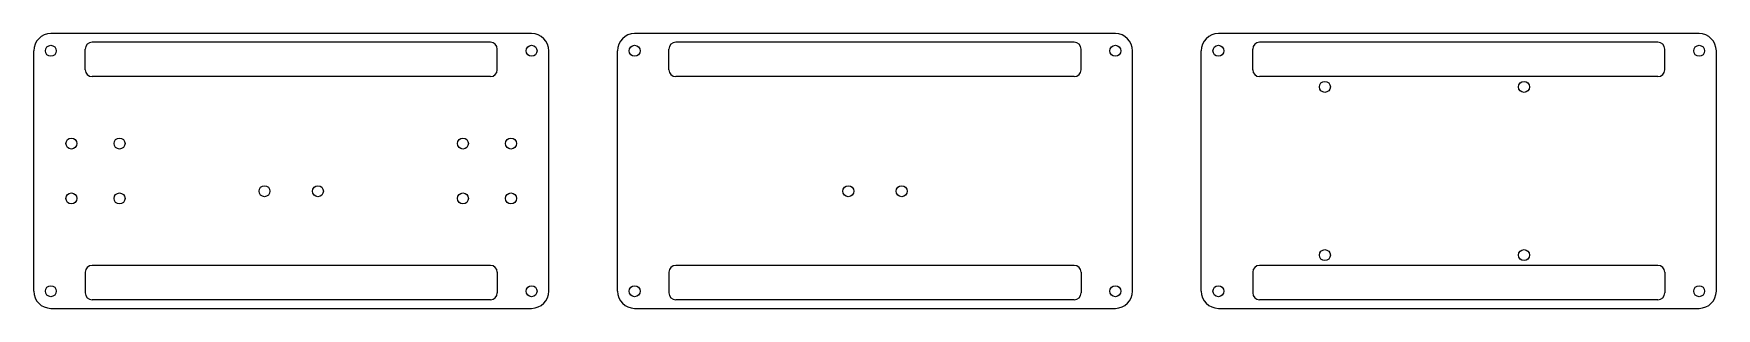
# Model space of a CAD drawing. Header units: millimetres. Extents: x 383 to 873, y 123 to 203.
import ezdxf

# ---------------------------------------------------------------- set-up
doc = ezdxf.new("R2010")
doc.units = ezdxf.units.MM

msp = doc.modelspace()

# ---------------------------------------------------------------- linework, layer by layer
for p, q in [((528.03, 202.65), (388.03, 202.65)), ((698.03, 202.65), (558.03, 202.65)), ((868.03, 202.65), (728.03, 202.65)), ((383.03, 127.65), (383.03, 197.65)), ((398.03, 192.14), (398.03, 198.14)), ((516.03, 200.14), (400.03, 200.14)), ((518.03, 192.14), (518.03, 198.14)), ((533.03, 127.65), (533.03, 197.65)), ((553.03, 127.65), (553.03, 197.65)), ((568.03, 192.14), (568.03, 198.14)), ((686.03, 200.14), (570.03, 200.14)), ((688.03, 192.14), (688.03, 198.14)), ((703.03, 127.65), (703.03, 197.65)), ((723.03, 127.65), (723.03, 197.65)), ((738.03, 192.14), (738.03, 198.14)), ((856.03, 200.14), (740.03, 200.14)), ((858.03, 192.14), (858.03, 198.14)), ((873.03, 127.65), (873.03, 197.65)), ((516.03, 190.14), (400.03, 190.14)), ((686.03, 190.14), (570.03, 190.14)), ((856.03, 190.14), (740.03, 190.14)), ((398.03, 133.16), (398.03, 127.16)), ((516.03, 135.16), (400.03, 135.16)), ((518.03, 133.16), (518.03, 127.16)), ((568.03, 133.16), (568.03, 127.16)), ((686.03, 135.16), (570.03, 135.16)), ((688.03, 133.16), (688.03, 127.16)), ((738.03, 133.16), (738.03, 127.16)), ((856.03, 135.16), (740.03, 135.16)), ((858.03, 133.16), (858.03, 127.16)), ((388.03, 122.65), (528.03, 122.65)), ((516.03, 125.16), (400.03, 125.16)), ((558.03, 122.65), (698.03, 122.65)), ((686.03, 125.16), (570.03, 125.16)), ((728.03, 122.65), (868.03, 122.65)), ((856.03, 125.16), (740.03, 125.16))]:
    msp.add_line(p, q)
for centre in [(388.03, 197.65), (528.03, 197.65), (558.03, 197.65), (698.03, 197.65), (728.03, 197.65), (868.03, 197.65), (759.03, 187.15), (817.03, 187.15), (394.03, 170.65), (408.03, 170.65), (508.03, 170.65), (522.03, 170.65), (450.25, 156.77), (465.81, 156.77), (620.25, 156.77), (635.81, 156.77), (394.03, 154.65), (408.03, 154.65), (508.03, 154.65), (522.03, 154.65), (759.03, 138.15), (817.03, 138.15), (388.03, 127.65), (528.03, 127.65), (558.03, 127.65), (698.03, 127.65), (728.03, 127.65), (868.03, 127.65)]:
    msp.add_circle(centre, 1.6)
for centre, radius, start, end in [((388.03, 197.65), 5, 90, 180), ((528.03, 197.65), 5, 0, 90), ((558.03, 197.65), 5, 90, 180), ((698.03, 197.65), 5, 0, 90), ((728.03, 197.65), 5, 90, 180), ((868.03, 197.65), 5, 0, 90), ((400.03, 198.14), 2, 90, 180), ((516.03, 198.14), 2, 0, 90), ((570.03, 198.14), 2, 90, 180), ((686.03, 198.14), 2, 0, 90), ((740.03, 198.14), 2, 90, 180), ((856.03, 198.14), 2, 0, 90), ((400.03, 192.14), 2, 180, 270), ((516.03, 192.14), 2, 270, 0), ((570.03, 192.14), 2, 180, 270), ((686.03, 192.14), 2, 270, 0), ((740.03, 192.14), 2, 180, 270), ((856.03, 192.14), 2, 270, 0), ((400.03, 133.16), 2, 90, 180), ((516.03, 133.16), 2, 0, 90), ((570.03, 133.16), 2, 90, 180), ((686.03, 133.16), 2, 0, 90), ((740.03, 133.16), 2, 90, 180), ((856.03, 133.16), 2, 0, 90), ((388.03, 127.65), 5, 180, 270), ((528.03, 127.65), 5, 270, 0), ((558.03, 127.65), 5, 180, 270), ((698.03, 127.65), 5, 270, 0), ((728.03, 127.65), 5, 180, 270), ((868.03, 127.65), 5, 270, 0), ((400.03, 127.16), 2, 180, 270), ((516.03, 127.16), 2, 270, 0), ((570.03, 127.16), 2, 180, 270), ((686.03, 127.16), 2, 270, 0), ((740.03, 127.16), 2, 180, 270), ((856.03, 127.16), 2, 270, 0)]:
    msp.add_arc(centre, radius, start, end)

doc.saveas('drawing.dxf')
